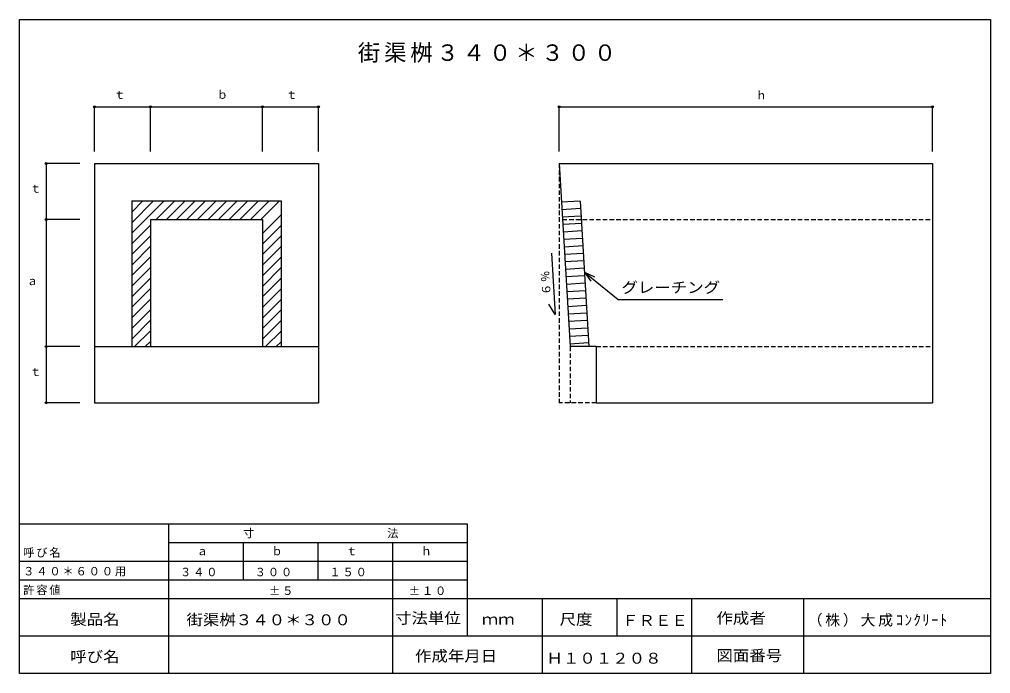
# Model space of a CAD drawing. Units: millimetres, scale not verified. Extents: x -1296 to 1304, y -889 to 861.
import ezdxf
from ezdxf.enums import TextEntityAlignment as Align

# ---------------------------------------------------------------- set-up
doc = ezdxf.new("R2010")
doc.units = ezdxf.units.MM
doc.header["$LTSCALE"] = 10
doc.header["$PDMODE"] = 32
doc.header["$PDSIZE"] = 5
doc.linetypes.add('DASHED1', pattern=[1.8, 1.2, -0.6])
doc.layers.add('0-0', color=7, linetype='Continuous')
doc.styles.add('ＭＳ ゴシック', font='')
doc.styles.get('ＭＳ ゴシック').set_extended_font_data('MS Gothic')

msp = doc.modelspace()

# ---------------------------------------------------------------- linework, layer by layer
at = {"layer": '0-0'}
for p, q in [((-1095.12, 626.83), (-945.12, 626.83)), ((-1095.12, 507.47), (-1095.12, 626.83)), ((-945.12, 507.47), (-945.12, 626.83)), ((-945.12, 626.83), (-495.12, 626.83)), ((-645.12, 507.47), (-645.12, 626.83)), ((-645.12, 626.83), (-495.12, 626.83)), ((-495.12, 507.47), (-495.12, 626.83)), ((149.07, 626.83), (1149.07, 626.83)), ((149.07, 507.47), (149.07, 626.83)), ((1149.07, 507.47), (1149.07, 626.83)), ((-1224.51, 475.14), (-1224.51, 325.14)), ((-1134.27, 475.14), (-1224.51, 475.14)), ((-1095.12, 475.14), (-1095.12, -164.86)), ((-1095.12, 475.14), (-495.12, 475.14)), ((-495.12, 475.14), (-495.12, -164.86)), ((149.07, 475.14), (1149.07, 475.14)), ((149.07, 475.14), (178.47, -14.86)), ((1149.07, 475.14), (1149.07, -164.86)), ((-995.12, 375.14), (-995.12, -14.86)), ((-995.12, 288.41), (-908.39, 375.14)), ((-995.12, 316.7), (-936.68, 375.14)), ((-995.12, 344.98), (-964.96, 375.14)), ((-995.12, 373.26), (-993.25, 375.14)), ((-995.12, 375.14), (-595.12, 375.14)), ((-930.11, 325.14), (-880.11, 375.14)), ((-901.82, 325.14), (-851.82, 375.14)), ((-875.55, 325.14), (-825.55, 375.14)), ((-847.27, 325.14), (-797.27, 375.14)), ((-818.98, 325.14), (-768.98, 375.14)), ((-790.7, 325.14), (-740.7, 375.14)), ((-762.41, 325.14), (-712.41, 375.14)), ((-734.13, 325.14), (-684.13, 375.14)), ((-705.84, 325.14), (-655.84, 375.14)), ((-677.56, 325.14), (-627.56, 375.14)), ((-649.28, 325.14), (-599.28, 375.14)), ((-595.12, 375.14), (-595.12, -14.86)), ((205.21, 374.42), (155.3, 371.42)), ((205.21, 374.42), (228.56, -14.86)), ((206.4, 354.45), (156.49, 351.46)), ((-945.12, 325.14), (-945.12, -14.86)), ((-945.12, 325.14), (-645.12, 325.14)), ((-645.12, 287.87), (-595.12, 337.87)), ((-645.12, 325.14), (-645.12, -14.86)), ((207.6, 334.49), (157.69, 331.49)), ((208.8, 314.52), (158.89, 311.53)), ((-995.12, 260.13), (-945.12, 310.13)), ((-645.12, 259.59), (-595.12, 309.59)), ((210, 294.56), (160.09, 291.57)), ((-995.12, 231.84), (-945.12, 281.84)), ((-645.12, 231.31), (-595.12, 281.31)), ((211.2, 274.6), (161.29, 271.6)), ((-995.12, 203.56), (-945.12, 253.56)), ((-645.12, 203.02), (-595.12, 253.02)), ((212.39, 254.63), (162.48, 251.64)), ((213.59, 234.67), (163.68, 231.67)), ((-995.12, 175.28), (-945.12, 225.28)), ((-645.12, 174.74), (-595.12, 224.74)), ((214.79, 214.7), (164.88, 211.71)), ((-995.12, 146.99), (-945.12, 196.99)), ((-645.12, 146.45), (-595.12, 196.45)), ((215.99, 194.74), (166.08, 191.75)), ((216.61, 184.31), (307.2, 111.26)), ((216.61, 184.31), (244.04, 172.16)), ((216.61, 184.31), (234.3, 160.08)), ((-995.12, 118.71), (-945.12, 168.71)), ((-645.12, 118.17), (-595.12, 168.17)), ((217.19, 174.78), (167.27, 171.78)), ((-995.12, 90.42), (-945.12, 140.42)), ((-645.12, 89.88), (-595.12, 139.88)), ((218.38, 154.81), (168.47, 151.82)), ((219.58, 134.85), (169.67, 131.85)), ((-995.12, 62.14), (-945.12, 112.14)), ((-645.12, 61.6), (-595.12, 111.6)), ((220.78, 114.88), (170.87, 111.89)), ((307.2, 111.26), (587.72, 111.26)), ((-995.12, 33.85), (-945.12, 83.85)), ((-645.12, 33.32), (-595.12, 83.32)), ((221.98, 94.92), (172.07, 91.93)), ((-995.12, 5.57), (-945.12, 55.57)), ((-645.12, 5.03), (-595.12, 55.03)), ((223.17, 74.96), (173.26, 71.96)), ((224.37, 54.99), (174.46, 52)), ((-987.27, -14.86), (-945.12, 27.29)), ((-636.73, -14.86), (-595.12, 26.75)), ((225.57, 35.03), (175.66, 32.03)), ((226.77, 15.06), (176.86, 12.07)), ((-1095.12, -14.86), (-495.12, -14.86)), ((-958.98, -14.86), (-945.12, -1)), ((-608.44, -14.86), (-595.12, -1.54)), ((227.97, -4.9), (178.06, -7.89)), ((248.47, -14.86), (178.47, -14.86)), ((248.47, -14.86), (248.47, -164.86)), ((-1134.27, -164.86), (-1224.51, -164.86)), ((-1095.12, -164.86), (-495.12, -164.86)), ((248.47, -164.86), (1149.07, -164.86)), ((-695.79, -489.46), (-1295.79, -489.46)), ((-295.79, -489.46), (-1295.79, -489.46)), ((-895.79, -689.46), (-895.79, -489.46)), ((-95.79, -489.46), (-295.79, -489.46)), ((-95.79, -689.46), (-95.79, -489.46)), ((-95.79, -539.46), (-895.79, -539.46)), ((-695.79, -639.46), (-695.79, -539.46)), ((-495.79, -639.46), (-495.79, -539.46)), ((-295.79, -689.46), (-295.79, -539.46)), ((-695.79, -589.46), (-1295.79, -589.46)), ((-295.79, -589.46), (-1295.79, -589.46)), ((-95.79, -589.46), (-295.79, -589.46)), ((-95.79, -639.46), (-1295.79, -639.46))]:
    msp.add_line(p, q, dxfattribs=at)
at = {"layer": '0-0', "linetype": 'DASHED1'}
for p, q in [((149.07, 475.14), (149.07, -164.86)), ((158.07, 325.14), (1149.07, 325.14)), ((178.47, -14.86), (178.47, -164.86)), ((248.47, -14.86), (1149.07, -14.86)), ((248.47, -164.86), (149.07, -164.86))]:
    msp.add_line(p, q, dxfattribs=at)
at = {"layer": '0-0', "color": 2}
for p, q in [((1304.21, -689.46), (-1295.79, -689.46)), ((-895.79, -889.46), (-895.79, -689.46)), ((-295.79, -889.46), (-295.79, -689.46)), ((-95.79, -789.46), (-95.79, -689.46)), ((104.21, -889.46), (104.21, -689.46)), ((304.21, -789.46), (304.21, -689.46)), ((504.21, -889.46), (504.21, -689.46)), ((804.21, -889.46), (804.21, -689.46)), ((1304.21, -789.46), (-1295.79, -789.46)), ((1304.21, -889.46), (-1295.79, -889.46))]:
    msp.add_line(p, q, dxfattribs=at)
for points in [[(-1295.79, -889.46), (-1295.79, 860.54), (1304.21, 860.54), (1304.21, -889.46)], [(128.43, 235.54), (138.27, 71.46), (121.88, 98.58)]]:
    msp.add_lwpolyline(points, dxfattribs=at)
at = {"layer": '0-0'}
for points in [[(-1134.27, 325.14), (-1224.51, 325.14), (-1224.51, -14.86)], [(-1134.27, -14.86), (-1224.51, -14.86), (-1224.51, -164.86)]]:
    msp.add_lwpolyline(points, dxfattribs=at)
for p in [(-1095.12, 626.83), (-945.12, 626.83), (-645.12, 626.83), (-495.12, 626.83), (149.07, 626.83), (1149.07, 626.83), (-1224.51, 475.14), (-1224.51, 325.14), (-1224.51, -14.86), (-1224.51, -164.86)]:
    msp.add_point(p, dxfattribs=at)

# ---------------------------------------------------------------- texts
at = {"layer": '0-0', "style": 'ＭＳ ゴシック'}
for s, p in [('ｔ', (-1042.43, 641.3)), ('ｂ', (-767.52, 641.65)), ('ｔ', (-581.89, 641.3)), ('ｈ', (675.55, 639.76)), ('ｔ', (-1267.66, 390.34)), ('ａ', (-1276.11, 143.16)), ('ｔ', (-1267.66, -100.07)), ('ａ', (-821.27, -579.46)), ('ｂ', (-621.27, -579.46)), ('ｔ', (-421.27, -579.46)), ('ｈ', (-221.27, -579.46))]:
    msp.add_text(s, height=21.99, dxfattribs=at).set_placement(p, align=Align.BOTTOM_LEFT)
at = {"layer": '0-0', "style": 'ＭＳ ゴシック', "width": 1.1}
for s, p in [('グレーチング', (315.97, 120.02)), ('製品名', (-1159.72, -767.68)), ('街渠桝３４０＊３００', (-848.57, -769.05)), ('寸法単位', (-290.29, -764.7)), ('尺度', (150.37, -767.68)), ('作成者', (570.2, -764.7)), ('ｍｍ', (-58.05, -767.68)), ('ＦＲＥＥ', (317.59, -770.69)), ('呼び名', (-1159.72, -867.68)), ('作成年月日', (-236.7, -865.93)), ('図面番号', (570.2, -864.7)), ('Ｈ１０１２０８', (115.28, -871.84))]:
    msp.add_text(s, height=29.33, dxfattribs=at).set_placement(p, align=Align.BOTTOM_LEFT)
at = {"layer": '0-0', "color": 3, "insert": (-389.88, 744.61), "char_height": 43.99, "attachment_point": 7, "style": 'ＭＳ ゴシック'}
msp.add_mtext('\\T1.17;街渠桝３４０＊３００', dxfattribs=at)
at = {"layer": '0-0', "insert": (126.89, 123.9), "char_height": 21.99, "attachment_point": 7, "rotation": 93.434, "style": 'ＭＳ ゴシック'}
msp.add_mtext('\\T1.17;６％', dxfattribs=at)
at = {"layer": '0-0', "attachment_point": 7, "style": 'ＭＳ ゴシック'}
for s, insert, char_height in [('\\T1.17;寸\u3000\u3000\u3000\u3000\u3000\u3000\u3000\u3000\u3000\u3000法', (-697.07, -527.59), 21.99), ('\\T1.17;呼び名', (-1285.79, -579.46), 21.99), ('\\T1.17;３４０＊６００用', (-1285.79, -629.46), 21.99), ('\\T1.17;３４０', (-865.79, -629.46), 21.99), ('\\T1.17;３００', (-665.79, -629.46), 21.99), ('\\T1.17;１５０', (-465.79, -629.46), 21.99), ('\\T1.17;許容値', (-1285.79, -679.46), 21.99), ('\\T1.17;±５', (-627.23, -679.46), 21.99), ('\\T1.17;±１０', (-253.28, -679.46), 21.99), ('\\T1.18;（株）大成ｺﾝｸﾘｰﾄ', (814.35, -764.7), 29.33)]:
    msp.add_mtext(s, dxfattribs=dict(at, insert=insert, char_height=char_height))

doc.saveas('drawing.dxf')
